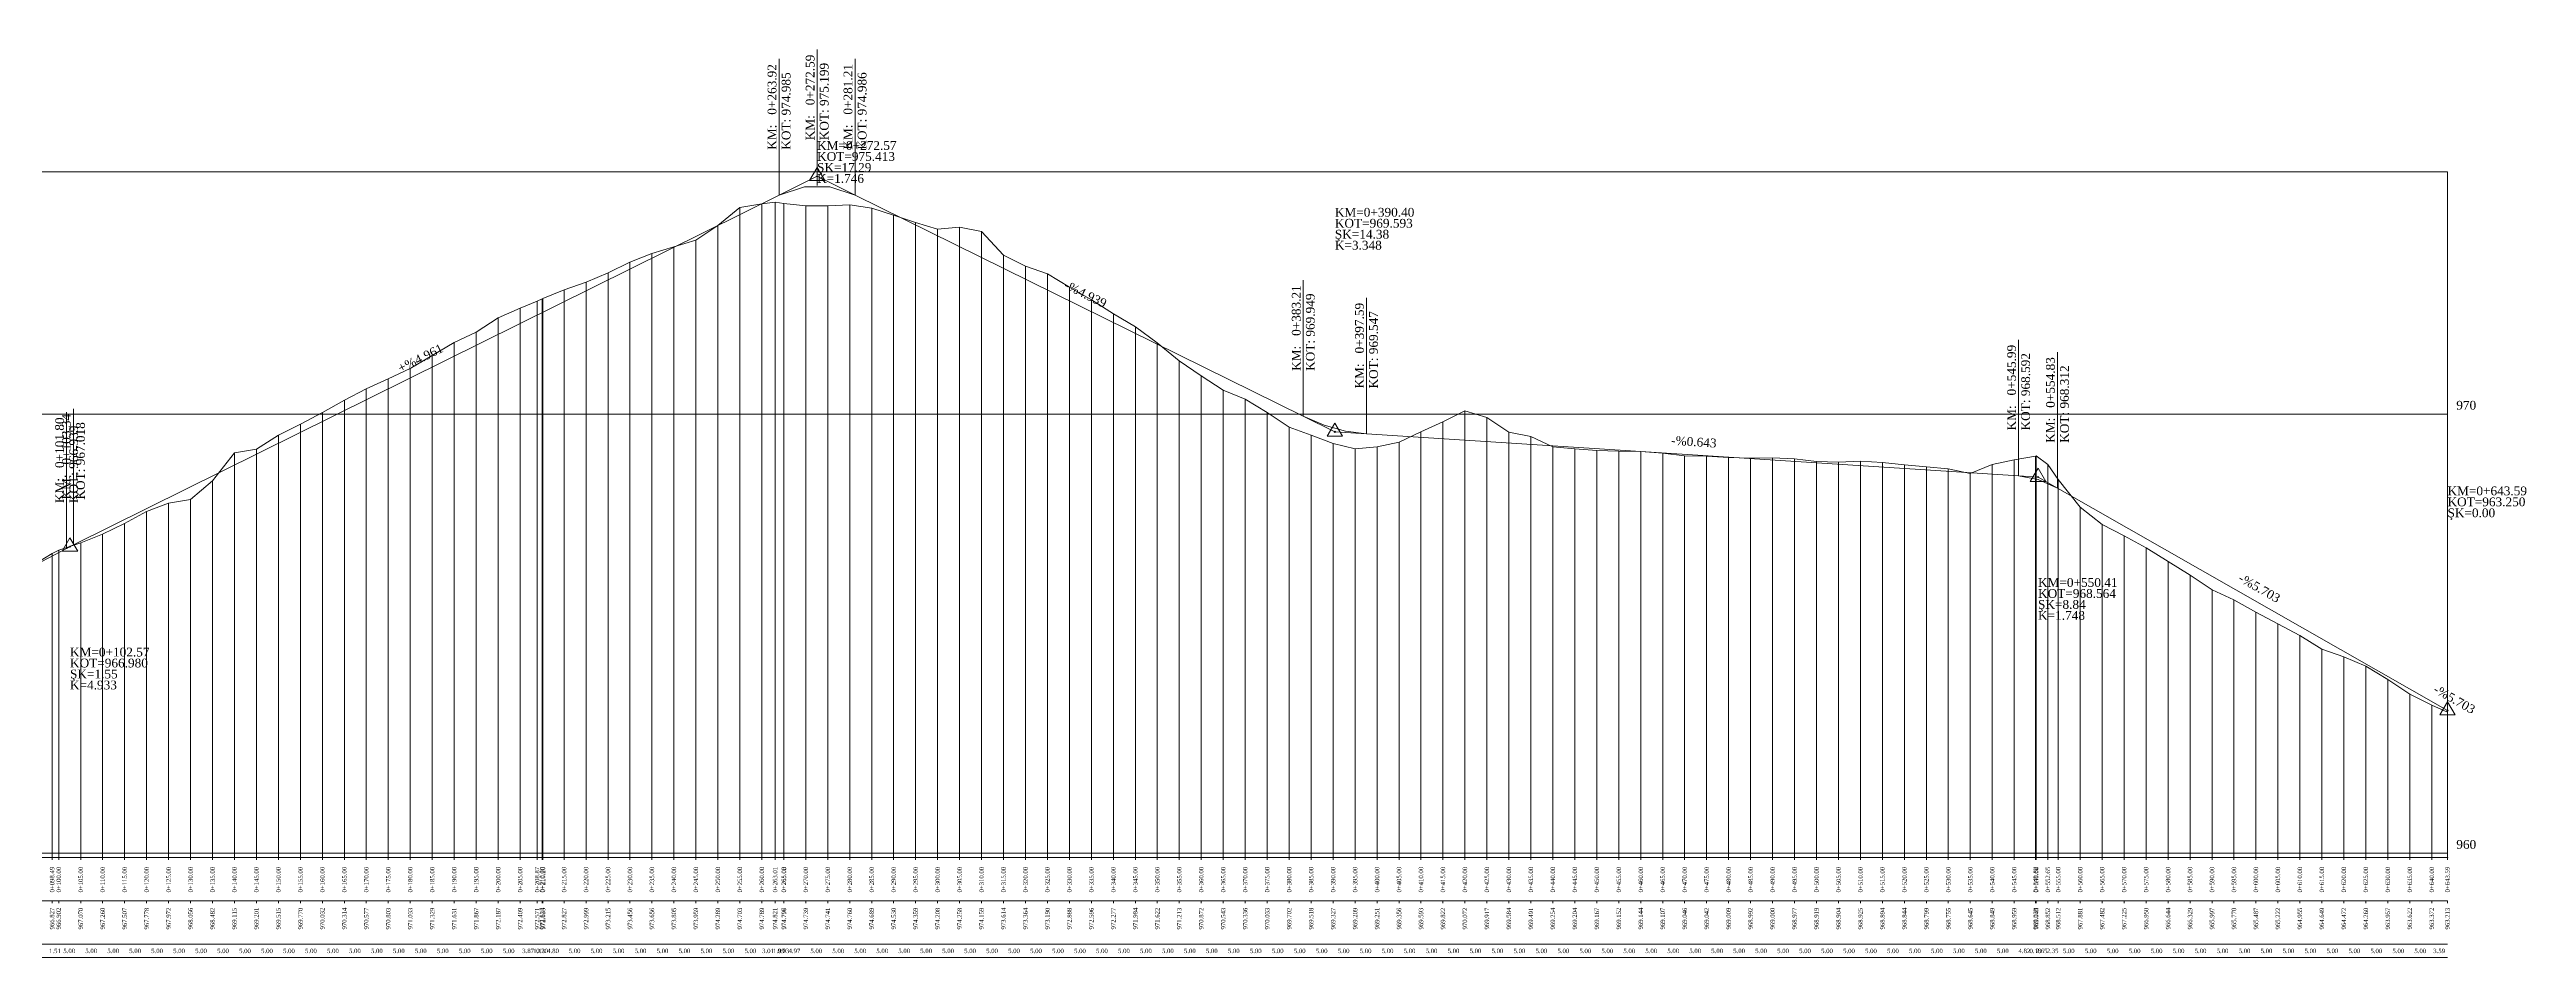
# Model space of a CAD drawing. Header units: metres. Extents: x 478603 to 489313, y 4282657 to 4289463.
# Drawn here: x 484117 to 484681, y 4283192 to 4283399 of the extents above; entities that cross this region are included whole.
import ezdxf

# ---------------------------------------------------------------- set-up
doc = ezdxf.new("R2010")
doc.units = ezdxf.units.M
for name, color, linetype, lineweight in [('PL_SEMBOL', 7, 'Continuous', 0), ('PR_ALINMAN', 1, 'Continuous', 0), ('PR_ENK_ARAMESAFE', 5, 'Continuous', 0), ('PR_ENK_EKSEN1', 5, 'Continuous', 0), ('PR_ENK_EKSEN1D', 1, 'Continuous', 0), ('PR_ENK_KM', 18, 'Continuous', 0), ('PR_ENK_Z', 96, 'Continuous', 0), ('PR_KIYAS', 153, 'Continuous', 0), ('PR_KURP', 2, 'Continuous', 0), ('PR_KURP_MIN', 30, 'Continuous', 0), ('PR_KURP_TF', 4, 'Continuous', 0), ('PR_KURP_TO', 96, 'Continuous', 0), ('PR_OLCEK', 1, 'Continuous', 0), ('PR_PROFIL', 153, 'Continuous', 0), ('PR_TANJANT', 30, 'Continuous', 0)]:
    doc.layers.add(name, color=color, linetype=linetype, lineweight=lineweight)
doc.styles.get("Standard").update_dxf_attribs({"font": 'times.ttf'})

# ---------------------------------------------------------------- blocks, each defined once
blk = doc.blocks.new('3')
at = {"layer": 'PL_SEMBOL'}
for p, q in [((0, 2), (-1.75, -1)), ((0.125, 0.125), (-0.125, -0.125)), ((-0.125, 0.125), (0.125, -0.125)), ((1.75, -1), (0, 2)), ((-1.75, -1), (1.75, -1))]:
    blk.add_line(p, q, dxfattribs=at)

msp = doc.modelspace()

# ---------------------------------------------------------------- linework, layer by layer
at = {"layer": 'PR_ALINMAN'}
for p, q in [((484122.47, 4283286.16), (484283.04, 4283365.82)), ((484300.33, 4283365.84), (484402.33, 4283315.46)), ((484416.71, 4283311.45), (484565.11, 4283301.9)), ((484573.95, 4283299.09), (484662.71, 4283248.47)), ((484019.12, 4283231.67), (484120.92, 4283285.37)), ((484662.71, 4283248.47), (484662.71, 4283248.47))]:
    msp.add_line(p, q, dxfattribs=at)
at = {"layer": 'PR_ENK_EKSEN1'}
for p, q in [((484269.12, 4283358.86), (484274.12, 4283363)), ((484274.12, 4283363), (484279.12, 4283363.86)), ((484279.12, 4283363.86), (484282.13, 4283364.18)), ((484282.13, 4283364.18), (484284.12, 4283363.94)), ((484284.12, 4283363.94), (484284.16, 4283363.94)), ((484284.16, 4283363.94), (484289.12, 4283363.36)), ((484289.12, 4283363.36), (484294.12, 4283363.39)), ((484294.12, 4283363.39), (484299.12, 4283363.57)), ((484299.12, 4283363.57), (484304.12, 4283362.86)), ((484304.12, 4283362.86), (484309.12, 4283361.27)), ((484264.12, 4283355.56), (484269.12, 4283358.86)), ((484309.12, 4283361.27), (484314.12, 4283359.56)), ((484314.12, 4283359.56), (484319.12, 4283358.05)), ((484319.12, 4283358.05), (484324.12, 4283358.55)), ((484324.12, 4283358.55), (484329.12, 4283357.56)), ((484329.12, 4283357.56), (484334.12, 4283352.12)), ((484249.12, 4283350.53), (484254.12, 4283352.53)), ((484254.12, 4283352.53), (484259.12, 4283354.02)), ((484259.12, 4283354.02), (484264.12, 4283355.56)), ((484334.12, 4283352.12), (484339.12, 4283349.61)), ((484234.12, 4283344.24), (484239.12, 4283345.96)), ((484239.12, 4283345.96), (484244.12, 4283348.12)), ((484244.12, 4283348.12), (484249.12, 4283350.53)), ((484339.12, 4283349.61), (484344.12, 4283347.87)), ((484344.12, 4283347.87), (484349.12, 4283344.86)), ((484224.12, 4283340.07), (484227.99, 4283341.68)), ((484227.99, 4283341.68), (484229.12, 4283342.22)), ((484229.12, 4283342.22), (484229.32, 4283342.3)), ((484229.32, 4283342.3), (484234.12, 4283344.24)), ((484349.12, 4283344.86), (484354.12, 4283341.94)), ((484354.12, 4283341.94), (484359.12, 4283338.75)), ((484209.12, 4283332.28), (484214.12, 4283334.64)), ((484214.12, 4283334.64), (484219.12, 4283337.84)), ((484219.12, 4283337.84), (484224.12, 4283340.07)), ((484359.12, 4283338.75), (484364.12, 4283335.81)), ((484364.12, 4283335.81), (484369.12, 4283332.19)), ((484199.12, 4283326.3), (484204.12, 4283329.26)), ((484204.12, 4283329.26), (484209.12, 4283332.28)), ((484369.12, 4283332.19), (484374.12, 4283328.11)), ((484189.12, 4283321.74), (484194.12, 4283324)), ((484194.12, 4283324), (484199.12, 4283326.3)), ((484374.12, 4283328.11), (484379.12, 4283324.69)), ((484379.12, 4283324.69), (484384.12, 4283321.41)), ((484179.12, 4283316.3), (484184.12, 4283319.11)), ((484184.12, 4283319.11), (484189.12, 4283321.74)), ((484384.12, 4283321.41), (484389.12, 4283319.33)), ((484389.12, 4283319.33), (484394.12, 4283316.3)), ((484169.12, 4283311.13), (484174.12, 4283313.67)), ((484174.12, 4283313.67), (484179.12, 4283316.3)), ((484394.12, 4283316.3), (484399.12, 4283313)), ((484399.12, 4283313), (484404.12, 4283311.16)), ((484429.12, 4283311.9), (484434.12, 4283314.2)), ((484434.12, 4283314.2), (484439.12, 4283316.69)), ((484439.12, 4283316.69), (484444.12, 4283315.15)), ((484444.12, 4283315.15), (484449.12, 4283311.81)), ((484154.12, 4283300.79), (484159.12, 4283307.13)), ((484159.12, 4283307.13), (484164.12, 4283307.99)), ((484164.12, 4283307.99), (484169.12, 4283311.13)), ((484404.12, 4283311.16), (484409.12, 4283309.24)), ((484409.12, 4283309.24), (484414.12, 4283308.06)), ((484414.12, 4283308.06), (484419.12, 4283308.48)), ((484419.12, 4283308.48), (484424.12, 4283309.53)), ((484424.12, 4283309.53), (484429.12, 4283311.9)), ((484449.12, 4283311.81), (484454.12, 4283310.88)), ((484454.12, 4283310.88), (484459.12, 4283308.51)), ((484459.12, 4283308.51), (484464.12, 4283308.01)), ((484464.12, 4283308.01), (484469.12, 4283307.64)), ((484469.12, 4283307.64), (484474.12, 4283307.49)), ((484474.12, 4283307.49), (484479.12, 4283307.42)), ((484479.12, 4283307.42), (484484.12, 4283307.04)), ((484484.12, 4283307.04), (484489.12, 4283306.44)), ((484489.12, 4283306.44), (484494.12, 4283306.4)), ((484494.12, 4283306.4), (484499.12, 4283306.07)), ((484499.12, 4283306.07), (484504.12, 4283305.89)), ((484504.12, 4283305.89), (484509.12, 4283305.98)), ((484509.12, 4283305.98), (484514.12, 4283305.75)), ((484514.12, 4283305.75), (484519.12, 4283305.17)), ((484519.12, 4283305.17), (484524.12, 4283305.02)), ((484524.12, 4283305.02), (484529.12, 4283305.23)), ((484529.12, 4283305.23), (484534.12, 4283304.91)), ((484534.12, 4283304.91), (484539.12, 4283304.42)), ((484539.12, 4283304.42), (484544.12, 4283303.96)), ((484544.12, 4283303.96), (484549.12, 4283303.52)), ((484549.12, 4283303.52), (484554.12, 4283302.42)), ((484554.12, 4283302.42), (484559.12, 4283304.46)), ((484559.12, 4283304.46), (484564.12, 4283305.56)), ((484564.12, 4283305.56), (484568.94, 4283306.37)), ((484568.94, 4283306.37), (484569.12, 4283306.42)), ((484569.12, 4283306.42), (484571.78, 4283304.49)), ((484571.78, 4283304.49), (484574.12, 4283301.09)), ((484574.12, 4283301.09), (484579.12, 4283294.79)), ((484139.12, 4283293.75), (484144.12, 4283295.69)), ((484144.12, 4283295.69), (484149.12, 4283296.53)), ((484149.12, 4283296.53), (484154.12, 4283300.79)), ((484129.12, 4283288.58), (484134.12, 4283291.05)), ((484134.12, 4283291.05), (484139.12, 4283293.75)), ((484579.12, 4283294.79), (484584.12, 4283290.79)), ((484584.12, 4283290.79), (484589.12, 4283288.22)), ((484114.12, 4283282.06), (484117.61, 4283284.24)), ((484117.61, 4283284.24), (484119.12, 4283285)), ((484119.12, 4283285), (484124.12, 4283286.67)), ((484124.12, 4283286.67), (484129.12, 4283288.58)), ((484589.12, 4283288.22), (484594.12, 4283285.48)), ((484594.12, 4283285.48), (484599.12, 4283282.41)), ((484599.12, 4283282.41), (484604.12, 4283279.26)), ((484604.12, 4283279.26), (484609.12, 4283275.94)), ((484609.12, 4283275.94), (484614.12, 4283273.68)), ((484614.12, 4283273.68), (484619.12, 4283270.84)), ((484619.12, 4283270.84), (484624.12, 4283268.19)), ((484624.12, 4283268.19), (484629.12, 4283265.52)), ((484629.12, 4283265.52), (484634.12, 4283262.46)), ((484634.12, 4283262.46), (484639.12, 4283260.7)), ((484639.12, 4283260.7), (484644.12, 4283258.57)), ((484644.12, 4283258.57), (484649.12, 4283255.54)), ((484649.12, 4283255.54), (484654.12, 4283252.19)), ((484654.12, 4283252.19), (484659.12, 4283249.69)), ((484659.12, 4283249.69), (484662.71, 4283248.11))]:
    msp.add_line(p, q, dxfattribs=at)
at = {"layer": 'PR_ENK_EKSEN1D'}
for p, q in [((484274.12, 4283214.97), (484274.12, 4283363)), ((484279.12, 4283214.97), (484279.12, 4283363.86)), ((484282.13, 4283214.97), (484282.13, 4283364.18)), ((484284.12, 4283214.97), (484284.12, 4283363.94)), ((484284.16, 4283214.97), (484284.16, 4283363.94)), ((484289.12, 4283214.97), (484289.12, 4283363.36)), ((484294.12, 4283214.97), (484294.12, 4283363.39)), ((484299.12, 4283214.97), (484299.12, 4283363.57)), ((484304.12, 4283214.97), (484304.12, 4283362.86)), ((484269.12, 4283214.97), (484269.12, 4283358.86)), ((484309.12, 4283214.97), (484309.12, 4283361.27)), ((484314.12, 4283214.97), (484314.12, 4283359.56)), ((484319.12, 4283214.97), (484319.12, 4283358.05)), ((484324.12, 4283214.97), (484324.12, 4283358.55)), ((484329.12, 4283214.97), (484329.12, 4283357.56)), ((484254.12, 4283214.97), (484254.12, 4283352.53)), ((484259.12, 4283214.97), (484259.12, 4283354.02)), ((484264.12, 4283214.97), (484264.12, 4283355.56)), ((484334.12, 4283214.97), (484334.12, 4283352.12)), ((484239.12, 4283214.97), (484239.12, 4283345.96)), ((484244.12, 4283214.97), (484244.12, 4283348.12)), ((484249.12, 4283214.97), (484249.12, 4283350.53)), ((484339.12, 4283214.97), (484339.12, 4283349.61)), ((484344.12, 4283214.97), (484344.12, 4283347.87)), ((484227.99, 4283214.97), (484227.99, 4283341.68)), ((484229.12, 4283214.97), (484229.12, 4283342.22)), ((484229.32, 4283214.97), (484229.32, 4283342.3)), ((484234.12, 4283214.97), (484234.12, 4283344.24)), ((484349.12, 4283214.97), (484349.12, 4283344.86)), ((484354.12, 4283214.97), (484354.12, 4283341.94)), ((484214.12, 4283214.97), (484214.12, 4283334.64)), ((484219.12, 4283214.97), (484219.12, 4283337.84)), ((484224.12, 4283214.97), (484224.12, 4283340.07)), ((484359.12, 4283214.97), (484359.12, 4283338.75)), ((484364.12, 4283214.97), (484364.12, 4283335.81)), ((484204.12, 4283214.97), (484204.12, 4283329.26)), ((484209.12, 4283214.97), (484209.12, 4283332.28)), ((484369.12, 4283214.97), (484369.12, 4283332.19)), ((484194.12, 4283214.97), (484194.12, 4283324)), ((484199.12, 4283214.97), (484199.12, 4283326.3)), ((484374.12, 4283214.97), (484374.12, 4283328.11)), ((484379.12, 4283214.97), (484379.12, 4283324.69)), ((484184.12, 4283214.97), (484184.12, 4283319.11)), ((484189.12, 4283214.97), (484189.12, 4283321.74)), ((484384.12, 4283214.97), (484384.12, 4283321.41)), ((484389.12, 4283214.97), (484389.12, 4283319.33)), ((484174.12, 4283214.97), (484174.12, 4283313.67)), ((484179.12, 4283214.97), (484179.12, 4283316.3)), ((484394.12, 4283214.97), (484394.12, 4283316.3)), ((484399.12, 4283214.97), (484399.12, 4283313)), ((484434.12, 4283214.97), (484434.12, 4283314.2)), ((484439.12, 4283214.97), (484439.12, 4283316.69)), ((484444.12, 4283214.97), (484444.12, 4283315.15)), ((484159.12, 4283214.97), (484159.12, 4283307.13)), ((484164.12, 4283214.97), (484164.12, 4283307.99)), ((484169.12, 4283214.97), (484169.12, 4283311.13)), ((484404.12, 4283214.97), (484404.12, 4283311.16)), ((484409.12, 4283214.97), (484409.12, 4283309.24)), ((484414.12, 4283214.97), (484414.12, 4283308.06)), ((484419.12, 4283214.97), (484419.12, 4283308.48)), ((484424.12, 4283214.97), (484424.12, 4283309.53)), ((484429.12, 4283214.97), (484429.12, 4283311.9)), ((484449.12, 4283214.97), (484449.12, 4283311.81)), ((484454.12, 4283214.97), (484454.12, 4283310.88)), ((484459.12, 4283214.97), (484459.12, 4283308.51)), ((484464.12, 4283214.97), (484464.12, 4283308.01)), ((484469.12, 4283214.97), (484469.12, 4283307.64)), ((484474.12, 4283214.97), (484474.12, 4283307.49)), ((484479.12, 4283214.97), (484479.12, 4283307.42)), ((484484.12, 4283214.97), (484484.12, 4283307.04)), ((484489.12, 4283214.97), (484489.12, 4283306.44)), ((484494.12, 4283214.97), (484494.12, 4283306.4)), ((484499.12, 4283214.97), (484499.12, 4283306.07)), ((484504.12, 4283214.97), (484504.12, 4283305.89)), ((484509.12, 4283214.97), (484509.12, 4283305.98)), ((484514.12, 4283214.97), (484514.12, 4283305.75)), ((484519.12, 4283214.97), (484519.12, 4283305.17)), ((484524.12, 4283214.97), (484524.12, 4283305.02)), ((484529.12, 4283214.97), (484529.12, 4283305.23)), ((484534.12, 4283214.97), (484534.12, 4283304.91)), ((484539.12, 4283214.97), (484539.12, 4283304.42)), ((484544.12, 4283214.97), (484544.12, 4283303.96)), ((484549.12, 4283214.97), (484549.12, 4283303.52)), ((484554.12, 4283214.97), (484554.12, 4283302.42)), ((484559.12, 4283214.97), (484559.12, 4283304.46)), ((484564.12, 4283214.97), (484564.12, 4283305.56)), ((484568.94, 4283214.97), (484568.94, 4283306.37)), ((484569.12, 4283214.97), (484569.12, 4283306.42)), ((484571.78, 4283214.97), (484571.78, 4283304.49)), ((484574.12, 4283214.97), (484574.12, 4283301.09)), ((484144.12, 4283214.97), (484144.12, 4283295.69)), ((484149.12, 4283214.97), (484149.12, 4283296.53)), ((484154.12, 4283214.97), (484154.12, 4283300.79)), ((484134.12, 4283214.97), (484134.12, 4283291.05)), ((484139.12, 4283214.97), (484139.12, 4283293.75)), ((484579.12, 4283214.97), (484579.12, 4283294.79)), ((484584.12, 4283214.97), (484584.12, 4283290.79)), ((484117.61, 4283214.97), (484117.61, 4283284.24)), ((484119.12, 4283214.97), (484119.12, 4283285)), ((484124.12, 4283214.97), (484124.12, 4283286.67)), ((484129.12, 4283214.97), (484129.12, 4283288.58)), ((484589.12, 4283214.97), (484589.12, 4283288.22)), ((484594.12, 4283214.97), (484594.12, 4283285.48)), ((484599.12, 4283214.97), (484599.12, 4283282.41)), ((484604.12, 4283214.97), (484604.12, 4283279.26)), ((484609.12, 4283214.97), (484609.12, 4283275.94)), ((484614.12, 4283214.97), (484614.12, 4283273.68)), ((484619.12, 4283214.97), (484619.12, 4283270.84)), ((484624.12, 4283214.97), (484624.12, 4283268.19)), ((484629.12, 4283214.97), (484629.12, 4283265.52)), ((484634.12, 4283214.97), (484634.12, 4283262.46)), ((484639.12, 4283214.97), (484639.12, 4283260.7)), ((484644.12, 4283214.97), (484644.12, 4283258.57)), ((484649.12, 4283214.97), (484649.12, 4283255.54)), ((484654.12, 4283214.97), (484654.12, 4283252.19)), ((484659.12, 4283214.97), (484659.12, 4283249.69)), ((484662.71, 4283214.97), (484662.71, 4283248.11))]:
    msp.add_line(p, q, dxfattribs=at)
at = {"layer": 'PR_KIYAS'}
for p, q in [((484019.12, 4283315.97), (484662.71, 4283315.97)), ((484019.12, 4283215.97), (484662.71, 4283215.97))]:
    msp.add_line(p, q, dxfattribs=at)
at = {"layer": 'PR_KURP'}
for p, q in [((484283.04, 4283365.82), (484288.81, 4283367.73)), ((484288.81, 4283367.73), (484294.57, 4283367.73)), ((484294.57, 4283367.73), (484300.33, 4283365.84)), ((484402.33, 4283315.46), (484407.12, 4283313.44)), ((484407.12, 4283313.44), (484411.92, 4283312.1)), ((484411.92, 4283312.1), (484416.71, 4283311.45)), ((484565.11, 4283301.9), (484569.53, 4283301.05)), ((484569.53, 4283301.05), (484573.95, 4283299.09))]:
    msp.add_line(p, q, dxfattribs=at)
at = {"layer": 'PR_KURP_MIN'}
msp.add_line((484291.71, 4283367.97), (484291.71, 4283398.97), dxfattribs=at)
at = {"layer": 'PR_KURP_TF'}
for p, q in [((484300.33, 4283365.84), (484300.33, 4283396.84)), ((484416.71, 4283311.45), (484416.71, 4283342.45)), ((484573.95, 4283299.09), (484573.95, 4283330.09)), ((484122.47, 4283286.16), (484122.47, 4283317.16))]:
    msp.add_line(p, q, dxfattribs=at)
at = {"layer": 'PR_KURP_TO'}
for p, q in [((484283.04, 4283365.82), (484283.04, 4283396.82)), ((484402.33, 4283315.46), (484402.33, 4283346.46)), ((484565.11, 4283301.9), (484565.11, 4283332.9)), ((484120.92, 4283285.37), (484120.92, 4283316.37))]:
    msp.add_line(p, q, dxfattribs=at)
at = {"layer": 'PR_OLCEK'}
msp.add_point((484662.71, 4283214.97, 959.9), dxfattribs=at)
at = {"layer": 'PR_PROFIL'}
for p, q in [((484019.12, 4283371.11), (484662.71, 4283371.11)), ((484662.71, 4283214.97), (484662.71, 4283371.11)), ((483999.12, 4283214.97), (484662.71, 4283214.97)), ((484117.61, 4283214.47), (484117.61, 4283214.97)), ((484119.12, 4283214.47), (484119.12, 4283214.97)), ((484124.12, 4283214.47), (484124.12, 4283214.97)), ((484129.12, 4283214.47), (484129.12, 4283214.97)), ((484134.12, 4283214.47), (484134.12, 4283214.97)), ((484139.12, 4283214.47), (484139.12, 4283214.97)), ((484144.12, 4283214.47), (484144.12, 4283214.97)), ((484149.12, 4283214.47), (484149.12, 4283214.97)), ((484154.12, 4283214.47), (484154.12, 4283214.97)), ((484159.12, 4283214.47), (484159.12, 4283214.97)), ((484164.12, 4283214.47), (484164.12, 4283214.97)), ((484169.12, 4283214.47), (484169.12, 4283214.97)), ((484174.12, 4283214.47), (484174.12, 4283214.97)), ((484179.12, 4283214.47), (484179.12, 4283214.97)), ((484184.12, 4283214.47), (484184.12, 4283214.97)), ((484189.12, 4283214.47), (484189.12, 4283214.97)), ((484194.12, 4283214.47), (484194.12, 4283214.97)), ((484199.12, 4283214.47), (484199.12, 4283214.97)), ((484204.12, 4283214.47), (484204.12, 4283214.97)), ((484209.12, 4283214.47), (484209.12, 4283214.97)), ((484214.12, 4283214.47), (484214.12, 4283214.97)), ((484219.12, 4283214.47), (484219.12, 4283214.97)), ((484224.12, 4283214.47), (484224.12, 4283214.97)), ((484227.99, 4283214.47), (484227.99, 4283214.97)), ((484229.12, 4283214.47), (484229.12, 4283214.97)), ((484229.32, 4283214.47), (484229.32, 4283214.97)), ((484234.12, 4283214.47), (484234.12, 4283214.97)), ((484239.12, 4283214.47), (484239.12, 4283214.97)), ((484244.12, 4283214.47), (484244.12, 4283214.97)), ((484249.12, 4283214.47), (484249.12, 4283214.97)), ((484254.12, 4283214.47), (484254.12, 4283214.97)), ((484259.12, 4283214.47), (484259.12, 4283214.97)), ((484264.12, 4283214.47), (484264.12, 4283214.97)), ((484269.12, 4283214.47), (484269.12, 4283214.97)), ((484274.12, 4283214.47), (484274.12, 4283214.97)), ((484279.12, 4283214.47), (484279.12, 4283214.97)), ((484282.13, 4283214.47), (484282.13, 4283214.97)), ((484284.12, 4283214.47), (484284.12, 4283214.97)), ((484284.16, 4283214.47), (484284.16, 4283214.97)), ((484289.12, 4283214.47), (484289.12, 4283214.97)), ((484294.12, 4283214.47), (484294.12, 4283214.97)), ((484299.12, 4283214.47), (484299.12, 4283214.97)), ((484304.12, 4283214.47), (484304.12, 4283214.97)), ((484309.12, 4283214.47), (484309.12, 4283214.97)), ((484314.12, 4283214.47), (484314.12, 4283214.97)), ((484319.12, 4283214.47), (484319.12, 4283214.97)), ((484324.12, 4283214.47), (484324.12, 4283214.97)), ((484329.12, 4283214.47), (484329.12, 4283214.97)), ((484334.12, 4283214.47), (484334.12, 4283214.97)), ((484339.12, 4283214.47), (484339.12, 4283214.97)), ((484344.12, 4283214.47), (484344.12, 4283214.97)), ((484349.12, 4283214.47), (484349.12, 4283214.97)), ((484354.12, 4283214.47), (484354.12, 4283214.97)), ((484359.12, 4283214.47), (484359.12, 4283214.97)), ((484364.12, 4283214.47), (484364.12, 4283214.97)), ((484369.12, 4283214.47), (484369.12, 4283214.97)), ((484374.12, 4283214.47), (484374.12, 4283214.97)), ((484379.12, 4283214.47), (484379.12, 4283214.97)), ((484384.12, 4283214.47), (484384.12, 4283214.97)), ((484389.12, 4283214.47), (484389.12, 4283214.97)), ((484394.12, 4283214.47), (484394.12, 4283214.97)), ((484399.12, 4283214.47), (484399.12, 4283214.97)), ((484404.12, 4283214.47), (484404.12, 4283214.97)), ((484409.12, 4283214.47), (484409.12, 4283214.97)), ((484414.12, 4283214.47), (484414.12, 4283214.97)), ((484419.12, 4283214.47), (484419.12, 4283214.97)), ((484424.12, 4283214.47), (484424.12, 4283214.97)), ((484429.12, 4283214.47), (484429.12, 4283214.97)), ((484434.12, 4283214.47), (484434.12, 4283214.97)), ((484439.12, 4283214.47), (484439.12, 4283214.97)), ((484444.12, 4283214.47), (484444.12, 4283214.97)), ((484449.12, 4283214.47), (484449.12, 4283214.97)), ((484454.12, 4283214.47), (484454.12, 4283214.97)), ((484459.12, 4283214.47), (484459.12, 4283214.97)), ((484464.12, 4283214.47), (484464.12, 4283214.97)), ((484469.12, 4283214.47), (484469.12, 4283214.97)), ((484474.12, 4283214.47), (484474.12, 4283214.97)), ((484479.12, 4283214.47), (484479.12, 4283214.97)), ((484484.12, 4283214.47), (484484.12, 4283214.97)), ((484489.12, 4283214.47), (484489.12, 4283214.97)), ((484494.12, 4283214.47), (484494.12, 4283214.97)), ((484499.12, 4283214.47), (484499.12, 4283214.97)), ((484504.12, 4283214.47), (484504.12, 4283214.97)), ((484509.12, 4283214.47), (484509.12, 4283214.97)), ((484514.12, 4283214.47), (484514.12, 4283214.97)), ((484519.12, 4283214.47), (484519.12, 4283214.97)), ((484524.12, 4283214.47), (484524.12, 4283214.97)), ((484529.12, 4283214.47), (484529.12, 4283214.97)), ((484534.12, 4283214.47), (484534.12, 4283214.97)), ((484539.12, 4283214.47), (484539.12, 4283214.97)), ((484544.12, 4283214.47), (484544.12, 4283214.97)), ((484549.12, 4283214.47), (484549.12, 4283214.97)), ((484554.12, 4283214.47), (484554.12, 4283214.97)), ((484559.12, 4283214.47), (484559.12, 4283214.97)), ((484564.12, 4283214.47), (484564.12, 4283214.97)), ((484568.94, 4283214.47), (484568.94, 4283214.97)), ((484569.12, 4283214.47), (484569.12, 4283214.97)), ((484571.78, 4283214.47), (484571.78, 4283214.97)), ((484574.12, 4283214.47), (484574.12, 4283214.97)), ((484579.12, 4283214.47), (484579.12, 4283214.97)), ((484584.12, 4283214.47), (484584.12, 4283214.97)), ((484589.12, 4283214.47), (484589.12, 4283214.97)), ((484594.12, 4283214.47), (484594.12, 4283214.97)), ((484599.12, 4283214.47), (484599.12, 4283214.97)), ((484604.12, 4283214.47), (484604.12, 4283214.97)), ((484609.12, 4283214.47), (484609.12, 4283214.97)), ((484614.12, 4283214.47), (484614.12, 4283214.97)), ((484619.12, 4283214.47), (484619.12, 4283214.97)), ((484624.12, 4283214.47), (484624.12, 4283214.97)), ((484629.12, 4283214.47), (484629.12, 4283214.97)), ((484634.12, 4283214.47), (484634.12, 4283214.97)), ((484639.12, 4283214.47), (484639.12, 4283214.97)), ((484644.12, 4283214.47), (484644.12, 4283214.97)), ((484649.12, 4283214.47), (484649.12, 4283214.97)), ((484654.12, 4283214.47), (484654.12, 4283214.97)), ((484659.12, 4283214.47), (484659.12, 4283214.97)), ((484662.71, 4283214.47), (484662.71, 4283214.97)), ((483999.12, 4283205.1), (484662.71, 4283205.1)), ((484117.61, 4283204.6), (484117.61, 4283205.1)), ((484119.12, 4283204.6), (484119.12, 4283205.1)), ((484124.12, 4283204.6), (484124.12, 4283205.1)), ((484129.12, 4283204.6), (484129.12, 4283205.1)), ((484134.12, 4283204.6), (484134.12, 4283205.1)), ((484139.12, 4283204.6), (484139.12, 4283205.1)), ((484144.12, 4283204.6), (484144.12, 4283205.1)), ((484149.12, 4283204.6), (484149.12, 4283205.1)), ((484154.12, 4283204.6), (484154.12, 4283205.1)), ((484159.12, 4283204.6), (484159.12, 4283205.1)), ((484164.12, 4283204.6), (484164.12, 4283205.1)), ((484169.12, 4283204.6), (484169.12, 4283205.1)), ((484174.12, 4283204.6), (484174.12, 4283205.1)), ((484179.12, 4283204.6), (484179.12, 4283205.1)), ((484184.12, 4283204.6), (484184.12, 4283205.1)), ((484189.12, 4283204.6), (484189.12, 4283205.1)), ((484194.12, 4283204.6), (484194.12, 4283205.1)), ((484199.12, 4283204.6), (484199.12, 4283205.1)), ((484204.12, 4283204.6), (484204.12, 4283205.1)), ((484209.12, 4283204.6), (484209.12, 4283205.1)), ((484214.12, 4283204.6), (484214.12, 4283205.1)), ((484219.12, 4283204.6), (484219.12, 4283205.1)), ((484224.12, 4283204.6), (484224.12, 4283205.1)), ((484227.99, 4283204.6), (484227.99, 4283205.1)), ((484229.12, 4283204.6), (484229.12, 4283205.1)), ((484229.32, 4283204.6), (484229.32, 4283205.1)), ((484234.12, 4283204.6), (484234.12, 4283205.1)), ((484239.12, 4283204.6), (484239.12, 4283205.1)), ((484244.12, 4283204.6), (484244.12, 4283205.1)), ((484249.12, 4283204.6), (484249.12, 4283205.1)), ((484254.12, 4283204.6), (484254.12, 4283205.1)), ((484259.12, 4283204.6), (484259.12, 4283205.1)), ((484264.12, 4283204.6), (484264.12, 4283205.1)), ((484269.12, 4283204.6), (484269.12, 4283205.1)), ((484274.12, 4283204.6), (484274.12, 4283205.1)), ((484279.12, 4283204.6), (484279.12, 4283205.1)), ((484282.13, 4283204.6), (484282.13, 4283205.1)), ((484284.12, 4283204.6), (484284.12, 4283205.1)), ((484284.16, 4283204.6), (484284.16, 4283205.1)), ((484289.12, 4283204.6), (484289.12, 4283205.1)), ((484294.12, 4283204.6), (484294.12, 4283205.1)), ((484299.12, 4283204.6), (484299.12, 4283205.1)), ((484304.12, 4283204.6), (484304.12, 4283205.1)), ((484309.12, 4283204.6), (484309.12, 4283205.1)), ((484314.12, 4283204.6), (484314.12, 4283205.1)), ((484319.12, 4283204.6), (484319.12, 4283205.1)), ((484324.12, 4283204.6), (484324.12, 4283205.1)), ((484329.12, 4283204.6), (484329.12, 4283205.1)), ((484334.12, 4283204.6), (484334.12, 4283205.1)), ((484339.12, 4283204.6), (484339.12, 4283205.1)), ((484344.12, 4283204.6), (484344.12, 4283205.1)), ((484349.12, 4283204.6), (484349.12, 4283205.1)), ((484354.12, 4283204.6), (484354.12, 4283205.1)), ((484359.12, 4283204.6), (484359.12, 4283205.1)), ((484364.12, 4283204.6), (484364.12, 4283205.1)), ((484369.12, 4283204.6), (484369.12, 4283205.1)), ((484374.12, 4283204.6), (484374.12, 4283205.1)), ((484379.12, 4283204.6), (484379.12, 4283205.1)), ((484384.12, 4283204.6), (484384.12, 4283205.1)), ((484389.12, 4283204.6), (484389.12, 4283205.1)), ((484394.12, 4283204.6), (484394.12, 4283205.1)), ((484399.12, 4283204.6), (484399.12, 4283205.1)), ((484404.12, 4283204.6), (484404.12, 4283205.1)), ((484409.12, 4283204.6), (484409.12, 4283205.1)), ((484414.12, 4283204.6), (484414.12, 4283205.1)), ((484419.12, 4283204.6), (484419.12, 4283205.1)), ((484424.12, 4283204.6), (484424.12, 4283205.1)), ((484429.12, 4283204.6), (484429.12, 4283205.1)), ((484434.12, 4283204.6), (484434.12, 4283205.1)), ((484439.12, 4283204.6), (484439.12, 4283205.1)), ((484444.12, 4283204.6), (484444.12, 4283205.1)), ((484449.12, 4283204.6), (484449.12, 4283205.1)), ((484454.12, 4283204.6), (484454.12, 4283205.1)), ((484459.12, 4283204.6), (484459.12, 4283205.1)), ((484464.12, 4283204.6), (484464.12, 4283205.1)), ((484469.12, 4283204.6), (484469.12, 4283205.1)), ((484474.12, 4283204.6), (484474.12, 4283205.1)), ((484479.12, 4283204.6), (484479.12, 4283205.1)), ((484484.12, 4283204.6), (484484.12, 4283205.1)), ((484489.12, 4283204.6), (484489.12, 4283205.1)), ((484494.12, 4283204.6), (484494.12, 4283205.1)), ((484499.12, 4283204.6), (484499.12, 4283205.1)), ((484504.12, 4283204.6), (484504.12, 4283205.1)), ((484509.12, 4283204.6), (484509.12, 4283205.1)), ((484514.12, 4283204.6), (484514.12, 4283205.1)), ((484519.12, 4283204.6), (484519.12, 4283205.1)), ((484524.12, 4283204.6), (484524.12, 4283205.1)), ((484529.12, 4283204.6), (484529.12, 4283205.1)), ((484534.12, 4283204.6), (484534.12, 4283205.1)), ((484539.12, 4283204.6), (484539.12, 4283205.1)), ((484544.12, 4283204.6), (484544.12, 4283205.1)), ((484549.12, 4283204.6), (484549.12, 4283205.1)), ((484554.12, 4283204.6), (484554.12, 4283205.1)), ((484559.12, 4283204.6), (484559.12, 4283205.1)), ((484564.12, 4283204.6), (484564.12, 4283205.1)), ((484568.94, 4283204.6), (484568.94, 4283205.1)), ((484569.12, 4283204.6), (484569.12, 4283205.1)), ((484571.78, 4283204.6), (484571.78, 4283205.1)), ((484574.12, 4283204.6), (484574.12, 4283205.1)), ((484579.12, 4283204.6), (484579.12, 4283205.1)), ((484584.12, 4283204.6), (484584.12, 4283205.1)), ((484589.12, 4283204.6), (484589.12, 4283205.1)), ((484594.12, 4283204.6), (484594.12, 4283205.1)), ((484599.12, 4283204.6), (484599.12, 4283205.1)), ((484604.12, 4283204.6), (484604.12, 4283205.1)), ((484609.12, 4283204.6), (484609.12, 4283205.1)), ((484614.12, 4283204.6), (484614.12, 4283205.1)), ((484619.12, 4283204.6), (484619.12, 4283205.1)), ((484624.12, 4283204.6), (484624.12, 4283205.1)), ((484629.12, 4283204.6), (484629.12, 4283205.1)), ((484634.12, 4283204.6), (484634.12, 4283205.1)), ((484639.12, 4283204.6), (484639.12, 4283205.1)), ((484644.12, 4283204.6), (484644.12, 4283205.1)), ((484649.12, 4283204.6), (484649.12, 4283205.1)), ((484654.12, 4283204.6), (484654.12, 4283205.1)), ((484659.12, 4283204.6), (484659.12, 4283205.1)), ((484662.71, 4283204.6), (484662.71, 4283205.1)), ((483999.12, 4283195.22), (484662.71, 4283195.22)), ((483999.12, 4283192.22), (484662.71, 4283192.22))]:
    msp.add_line(p, q, dxfattribs=at)
at = {"layer": 'PR_TANJANT'}
for p, q in [((484283.04, 4283365.82), (484291.69, 4283370.11)), ((484291.69, 4283370.11), (484300.33, 4283365.84)), ((484402.33, 4283315.46), (484409.52, 4283311.91)), ((484409.52, 4283311.91), (484416.71, 4283311.45)), ((484565.11, 4283301.9), (484569.53, 4283301.61)), ((484569.53, 4283301.61), (484573.95, 4283299.09)), ((484120.92, 4283285.37), (484121.69, 4283285.77)), ((484121.69, 4283285.77), (484122.47, 4283286.16))]:
    msp.add_line(p, q, dxfattribs=at)

# ---------------------------------------------------------------- block references
at = {"layer": 'PR_ALINMAN'}
for p in [(484291.69, 4283370.11), (484409.52, 4283311.91), (484569.53, 4283301.61), (484121.69, 4283285.77), (484662.71, 4283248.47)]:
    msp.add_blockref('3', p, dxfattribs=at)

# ---------------------------------------------------------------- texts
for s, p in [('KM=0+272.57', (484291.69, 4283376.11)), ('KOT=975.413', (484291.69, 4283373.61)), ('K=1.746', (484291.69, 4283368.61)), ('ŞK=17.29', (484291.69, 4283371.11)), ('KM=0+390.40', (484409.52, 4283360.91)), ('KOT=969.593', (484409.52, 4283358.41)), ('ŞK=14.38', (484409.52, 4283355.91)), ('K=3.348', (484409.52, 4283353.41)), ('KM=0+643.59', (484662.71, 4283297.47)), ('KOT=963.250', (484662.71, 4283294.97)), ('ŞK=0.00', (484662.71, 4283292.47)), ('KM=0+550.41', (484569.53, 4283276.61)), ('KOT=968.564', (484569.53, 4283274.11)), ('ŞK=8.84', (484569.53, 4283271.61)), ('K=1.748', (484569.53, 4283269.11)), ('KM=0+102.57', (484121.69, 4283260.77)), ('KOT=966.980', (484121.69, 4283258.27)), ('ŞK=1.55', (484121.69, 4283255.77)), ('K=4.933', (484121.69, 4283253.27))]:
    msp.add_text(s, height=2, dxfattribs=at).set_placement(p)
for s, rotation, p in [('-%4.939', 333.7144, (484347.7, 4283344.67)), ('+%4.961', 26.3856, (484196.94, 4283325.34)), ('-%0.643', 356.3184, (484486.01, 4283308.99)), ('-%5.703', 330.3039, (484614.94, 4283278.02)), ('-%5.703', 330.3039, (484659.32, 4283252.71))]:
    msp.add_text(s, height=2, rotation=rotation, dxfattribs=at).set_placement(p)
at = {"layer": 'PR_ENK_ARAMESAFE'}
for s, p in [('1.51', (484116.93, 4283193.22)), ('5.00', (484120.18, 4283193.22)), ('5.00', (484125.18, 4283193.22)), ('5.00', (484130.18, 4283193.22)), ('5.00', (484135.18, 4283193.22)), ('5.00', (484140.18, 4283193.22)), ('5.00', (484145.18, 4283193.22)), ('5.00', (484150.18, 4283193.22)), ('5.00', (484155.18, 4283193.22)), ('5.00', (484160.18, 4283193.22)), ('5.00', (484165.18, 4283193.22)), ('5.00', (484170.18, 4283193.22)), ('5.00', (484175.18, 4283193.22)), ('5.00', (484180.18, 4283193.22)), ('5.00', (484185.18, 4283193.22)), ('5.00', (484190.18, 4283193.22)), ('5.00', (484195.18, 4283193.22)), ('5.00', (484200.18, 4283193.22)), ('5.00', (484205.18, 4283193.22)), ('5.00', (484210.18, 4283193.22)), ('5.00', (484215.18, 4283193.22)), ('5.00', (484220.18, 4283193.22)), ('3.87', (484224.62, 4283193.22)), ('1.13', (484227.12, 4283193.22)), ('0.20', (484227.78, 4283193.22)), ('4.80', (484230.28, 4283193.22)), ('5.00', (484235.18, 4283193.22)), ('5.00', (484240.18, 4283193.22)), ('5.00', (484245.18, 4283193.22)), ('5.00', (484250.18, 4283193.22)), ('5.00', (484255.18, 4283193.22)), ('5.00', (484260.18, 4283193.22)), ('5.00', (484265.18, 4283193.22)), ('5.00', (484270.18, 4283193.22)), ('5.00', (484275.18, 4283193.22)), ('3.01', (484279.19, 4283193.22)), ('1.99', (484281.69, 4283193.22)), ('0.03', (484282.7, 4283193.22)), ('4.97', (484285.2, 4283193.22)), ('5.00', (484290.18, 4283193.22)), ('5.00', (484295.18, 4283193.22)), ('5.00', (484300.18, 4283193.22)), ('5.00', (484305.18, 4283193.22)), ('5.00', (484310.18, 4283193.22)), ('5.00', (484315.18, 4283193.22)), ('5.00', (484320.18, 4283193.22)), ('5.00', (484325.18, 4283193.22)), ('5.00', (484330.18, 4283193.22)), ('5.00', (484335.18, 4283193.22)), ('5.00', (484340.18, 4283193.22)), ('5.00', (484345.18, 4283193.22)), ('5.00', (484350.18, 4283193.22)), ('5.00', (484355.18, 4283193.22)), ('5.00', (484360.18, 4283193.22)), ('5.00', (484365.18, 4283193.22)), ('5.00', (484370.18, 4283193.22)), ('5.00', (484375.18, 4283193.22)), ('5.00', (484380.18, 4283193.22)), ('5.00', (484385.18, 4283193.22)), ('5.00', (484390.18, 4283193.22)), ('5.00', (484395.18, 4283193.22)), ('5.00', (484400.18, 4283193.22)), ('5.00', (484405.18, 4283193.22)), ('5.00', (484410.18, 4283193.22)), ('5.00', (484415.18, 4283193.22)), ('5.00', (484420.18, 4283193.22)), ('5.00', (484425.18, 4283193.22)), ('5.00', (484430.18, 4283193.22)), ('5.00', (484435.18, 4283193.22)), ('5.00', (484440.18, 4283193.22)), ('5.00', (484445.18, 4283193.22)), ('5.00', (484450.18, 4283193.22)), ('5.00', (484455.18, 4283193.22)), ('5.00', (484460.18, 4283193.22)), ('5.00', (484465.18, 4283193.22)), ('5.00', (484470.18, 4283193.22)), ('5.00', (484475.18, 4283193.22)), ('5.00', (484480.18, 4283193.22)), ('5.00', (484485.18, 4283193.22)), ('5.00', (484490.18, 4283193.22)), ('5.00', (484495.18, 4283193.22)), ('5.00', (484500.18, 4283193.22)), ('5.00', (484505.18, 4283193.22)), ('5.00', (484510.18, 4283193.22)), ('5.00', (484515.18, 4283193.22)), ('5.00', (484520.18, 4283193.22)), ('5.00', (484525.18, 4283193.22)), ('5.00', (484530.18, 4283193.22)), ('5.00', (484535.18, 4283193.22)), ('5.00', (484540.18, 4283193.22)), ('5.00', (484545.18, 4283193.22)), ('5.00', (484550.18, 4283193.22)), ('5.00', (484555.18, 4283193.22)), ('5.00', (484560.18, 4283193.22)), ('4.82', (484565.09, 4283193.22)), ('0.18', (484567.59, 4283193.22)), ('2.65', (484569.01, 4283193.22)), ('2.35', (484571.51, 4283193.22)), ('5.00', (484575.18, 4283193.22)), ('5.00', (484580.18, 4283193.22)), ('5.00', (484585.18, 4283193.22)), ('5.00', (484590.18, 4283193.22)), ('5.00', (484595.18, 4283193.22)), ('5.00', (484600.18, 4283193.22)), ('5.00', (484605.18, 4283193.22)), ('5.00', (484610.18, 4283193.22)), ('5.00', (484615.18, 4283193.22)), ('5.00', (484620.18, 4283193.22)), ('5.00', (484625.18, 4283193.22)), ('5.00', (484630.18, 4283193.22)), ('5.00', (484635.18, 4283193.22)), ('5.00', (484640.18, 4283193.22)), ('5.00', (484645.18, 4283193.22)), ('5.00', (484650.18, 4283193.22)), ('5.00', (484655.18, 4283193.22)), ('3.59', (484659.48, 4283193.22))]:
    msp.add_text(s, height=1, dxfattribs=at).set_placement(p)
at = {"layer": 'PR_ENK_KM'}
for s, p in [('  0+098.49', (484118.11, 4283206.27)), ('  0+100.00', (484119.62, 4283206.27)), ('  0+105.00', (484124.62, 4283206.27)), ('  0+110.00', (484129.62, 4283206.27)), ('  0+115.00', (484134.62, 4283206.27)), ('  0+120.00', (484139.62, 4283206.27)), ('  0+125.00', (484144.62, 4283206.27)), ('  0+130.00', (484149.62, 4283206.27)), ('  0+135.00', (484154.62, 4283206.27)), ('  0+140.00', (484159.62, 4283206.27)), ('  0+145.00', (484164.62, 4283206.27)), ('  0+150.00', (484169.62, 4283206.27)), ('  0+155.00', (484174.62, 4283206.27)), ('  0+160.00', (484179.62, 4283206.27)), ('  0+165.00', (484184.62, 4283206.27)), ('  0+170.00', (484189.62, 4283206.27)), ('  0+175.00', (484194.62, 4283206.27)), ('  0+180.00', (484199.62, 4283206.27)), ('  0+185.00', (484204.62, 4283206.27)), ('  0+190.00', (484209.62, 4283206.27)), ('  0+195.00', (484214.62, 4283206.27)), ('  0+200.00', (484219.62, 4283206.27)), ('  0+205.00', (484224.62, 4283206.27)), ('  0+208.87', (484228.49, 4283206.27)), ('  0+210.00', (484229.62, 4283206.27)), ('  0+210.20', (484229.82, 4283206.27)), ('  0+215.00', (484234.62, 4283206.27)), ('  0+220.00', (484239.62, 4283206.27)), ('  0+225.00', (484244.62, 4283206.27)), ('  0+230.00', (484249.62, 4283206.27)), ('  0+235.00', (484254.62, 4283206.27)), ('  0+240.00', (484259.62, 4283206.27)), ('  0+245.00', (484264.62, 4283206.27)), ('  0+250.00', (484269.62, 4283206.27)), ('  0+255.00', (484274.62, 4283206.27)), ('  0+260.00', (484279.62, 4283206.27)), ('  0+263.01', (484282.63, 4283206.27)), ('  0+265.00', (484284.62, 4283206.27)), ('  0+265.03', (484284.66, 4283206.27)), ('  0+270.00', (484289.62, 4283206.27)), ('  0+275.00', (484294.62, 4283206.27)), ('  0+280.00', (484299.62, 4283206.27)), ('  0+285.00', (484304.62, 4283206.27)), ('  0+290.00', (484309.62, 4283206.27)), ('  0+295.00', (484314.62, 4283206.27)), ('  0+300.00', (484319.62, 4283206.27)), ('  0+305.00', (484324.62, 4283206.27)), ('  0+310.00', (484329.62, 4283206.27)), ('  0+315.00', (484334.62, 4283206.27)), ('  0+320.00', (484339.62, 4283206.27)), ('  0+325.00', (484344.62, 4283206.27)), ('  0+330.00', (484349.62, 4283206.27)), ('  0+335.00', (484354.62, 4283206.27)), ('  0+340.00', (484359.62, 4283206.27)), ('  0+345.00', (484364.62, 4283206.27)), ('  0+350.00', (484369.62, 4283206.27)), ('  0+355.00', (484374.62, 4283206.27)), ('  0+360.00', (484379.62, 4283206.27)), ('  0+365.00', (484384.62, 4283206.27)), ('  0+370.00', (484389.62, 4283206.27)), ('  0+375.00', (484394.62, 4283206.27)), ('  0+380.00', (484399.62, 4283206.27)), ('  0+385.00', (484404.62, 4283206.27)), ('  0+390.00', (484409.62, 4283206.27)), ('  0+395.00', (484414.62, 4283206.27)), ('  0+400.00', (484419.62, 4283206.27)), ('  0+405.00', (484424.62, 4283206.27)), ('  0+410.00', (484429.62, 4283206.27)), ('  0+415.00', (484434.62, 4283206.27)), ('  0+420.00', (484439.62, 4283206.27)), ('  0+425.00', (484444.62, 4283206.27)), ('  0+430.00', (484449.62, 4283206.27)), ('  0+435.00', (484454.62, 4283206.27)), ('  0+440.00', (484459.62, 4283206.27)), ('  0+445.00', (484464.62, 4283206.27)), ('  0+450.00', (484469.62, 4283206.27)), ('  0+455.00', (484474.62, 4283206.27)), ('  0+460.00', (484479.62, 4283206.27)), ('  0+465.00', (484484.62, 4283206.27)), ('  0+470.00', (484489.62, 4283206.27)), ('  0+475.00', (484494.62, 4283206.27)), ('  0+480.00', (484499.62, 4283206.27)), ('  0+485.00', (484504.62, 4283206.27)), ('  0+490.00', (484509.62, 4283206.27)), ('  0+495.00', (484514.62, 4283206.27)), ('  0+500.00', (484519.62, 4283206.27)), ('  0+505.00', (484524.62, 4283206.27)), ('  0+510.00', (484529.62, 4283206.27)), ('  0+515.00', (484534.62, 4283206.27)), ('  0+520.00', (484539.62, 4283206.27)), ('  0+525.00', (484544.62, 4283206.27)), ('  0+530.00', (484549.62, 4283206.27)), ('  0+535.00', (484554.62, 4283206.27)), ('  0+540.00', (484559.62, 4283206.27)), ('  0+545.00', (484564.62, 4283206.27)), ('  0+549.82', (484569.44, 4283206.27)), ('  0+550.00', (484569.62, 4283206.27)), ('  0+552.65', (484572.28, 4283206.27)), ('  0+555.00', (484574.62, 4283206.27)), ('  0+560.00', (484579.62, 4283206.27)), ('  0+565.00', (484584.62, 4283206.27)), ('  0+570.00', (484589.62, 4283206.27)), ('  0+575.00', (484594.62, 4283206.27)), ('  0+580.00', (484599.62, 4283206.27)), ('  0+585.00', (484604.62, 4283206.27)), ('  0+590.00', (484609.62, 4283206.27)), ('  0+595.00', (484614.62, 4283206.27)), ('  0+600.00', (484619.62, 4283206.27)), ('  0+605.00', (484624.62, 4283206.27)), ('  0+610.00', (484629.62, 4283206.27)), ('  0+615.00', (484634.62, 4283206.27)), ('  0+620.00', (484639.62, 4283206.27)), ('  0+625.00', (484644.62, 4283206.27)), ('  0+630.00', (484649.62, 4283206.27)), ('  0+635.00', (484654.62, 4283206.27)), ('  0+640.00', (484659.62, 4283206.27)), ('  0+643.59', (484663.21, 4283206.27))]:
    msp.add_text(s, height=1, rotation=90, dxfattribs=at).set_placement(p)
at = {"layer": 'PR_ENK_Z'}
for s, p in [('966.827', (484118.11, 4283198.6)), ('966.902', (484119.62, 4283198.6)), ('967.070', (484124.62, 4283198.6)), ('967.260', (484129.62, 4283198.6)), ('967.507', (484134.62, 4283198.6)), ('967.778', (484139.62, 4283198.6)), ('967.972', (484144.62, 4283198.6)), ('968.056', (484149.62, 4283198.6)), ('968.482', (484154.62, 4283198.6)), ('969.115', (484159.62, 4283198.6)), ('969.201', (484164.62, 4283198.6)), ('969.515', (484169.62, 4283198.6)), ('969.770', (484174.62, 4283198.6)), ('970.032', (484179.62, 4283198.6)), ('970.314', (484184.62, 4283198.6)), ('970.577', (484189.62, 4283198.6)), ('970.803', (484194.62, 4283198.6)), ('971.033', (484199.62, 4283198.6)), ('971.329', (484204.62, 4283198.6)), ('971.631', (484209.62, 4283198.6)), ('971.867', (484214.62, 4283198.6)), ('972.187', (484219.62, 4283198.6)), ('972.409', (484224.62, 4283198.6)), ('972.571', (484228.49, 4283198.6)), ('972.624', (484229.62, 4283198.6)), ('972.633', (484229.82, 4283198.6)), ('972.827', (484234.62, 4283198.6)), ('972.999', (484239.62, 4283198.6)), ('973.215', (484244.62, 4283198.6)), ('973.456', (484249.62, 4283198.6)), ('973.656', (484254.62, 4283198.6)), ('973.805', (484259.62, 4283198.6)), ('973.959', (484264.62, 4283198.6)), ('974.289', (484269.62, 4283198.6)), ('974.703', (484274.62, 4283198.6)), ('974.789', (484279.62, 4283198.6)), ('974.821', (484282.63, 4283198.6)), ('974.797', (484284.62, 4283198.6)), ('974.796', (484284.66, 4283198.6)), ('974.739', (484289.62, 4283198.6)), ('974.741', (484294.62, 4283198.6)), ('974.760', (484299.62, 4283198.6)), ('974.689', (484304.62, 4283198.6)), ('974.530', (484309.62, 4283198.6)), ('974.359', (484314.62, 4283198.6)), ('974.208', (484319.62, 4283198.6)), ('974.258', (484324.62, 4283198.6)), ('974.159', (484329.62, 4283198.6)), ('973.614', (484334.62, 4283198.6)), ('973.364', (484339.62, 4283198.6)), ('973.190', (484344.62, 4283198.6)), ('972.888', (484349.62, 4283198.6)), ('972.596', (484354.62, 4283198.6)), ('972.277', (484359.62, 4283198.6)), ('971.984', (484364.62, 4283198.6)), ('971.622', (484369.62, 4283198.6)), ('971.213', (484374.62, 4283198.6)), ('970.872', (484379.62, 4283198.6)), ('970.543', (484384.62, 4283198.6)), ('970.336', (484389.62, 4283198.6)), ('970.033', (484394.62, 4283198.6)), ('969.702', (484399.62, 4283198.6)), ('969.518', (484404.62, 4283198.6)), ('969.327', (484409.62, 4283198.6)), ('969.209', (484414.62, 4283198.6)), ('969.251', (484419.62, 4283198.6)), ('969.356', (484424.62, 4283198.6)), ('969.593', (484429.62, 4283198.6)), ('969.822', (484434.62, 4283198.6)), ('970.072', (484439.62, 4283198.6)), ('969.917', (484444.62, 4283198.6)), ('969.584', (484449.62, 4283198.6)), ('969.491', (484454.62, 4283198.6)), ('969.254', (484459.62, 4283198.6)), ('969.204', (484464.62, 4283198.6)), ('969.167', (484469.62, 4283198.6)), ('969.152', (484474.62, 4283198.6)), ('969.144', (484479.62, 4283198.6)), ('969.107', (484484.62, 4283198.6)), ('969.046', (484489.62, 4283198.6)), ('969.042', (484494.62, 4283198.6)), ('969.009', (484499.62, 4283198.6)), ('968.992', (484504.62, 4283198.6)), ('969.000', (484509.62, 4283198.6)), ('968.977', (484514.62, 4283198.6)), ('968.919', (484519.62, 4283198.6)), ('968.904', (484524.62, 4283198.6)), ('968.925', (484529.62, 4283198.6)), ('968.894', (484534.62, 4283198.6)), ('968.844', (484539.62, 4283198.6)), ('968.799', (484544.62, 4283198.6)), ('968.755', (484549.62, 4283198.6)), ('968.645', (484554.62, 4283198.6)), ('968.849', (484559.62, 4283198.6)), ('968.959', (484564.62, 4283198.6)), ('969.039', (484569.44, 4283198.6)), ('969.045', (484569.62, 4283198.6)), ('968.852', (484572.28, 4283198.6)), ('968.512', (484574.62, 4283198.6)), ('967.881', (484579.62, 4283198.6)), ('967.482', (484584.62, 4283198.6)), ('967.225', (484589.62, 4283198.6)), ('966.950', (484594.62, 4283198.6)), ('966.644', (484599.62, 4283198.6)), ('966.329', (484604.62, 4283198.6)), ('965.997', (484609.62, 4283198.6)), ('965.770', (484614.62, 4283198.6)), ('965.487', (484619.62, 4283198.6)), ('965.222', (484624.62, 4283198.6)), ('964.955', (484629.62, 4283198.6)), ('964.649', (484634.62, 4283198.6)), ('964.472', (484639.62, 4283198.6)), ('964.260', (484644.62, 4283198.6)), ('963.957', (484649.62, 4283198.6)), ('963.622', (484654.62, 4283198.6)), ('963.372', (484659.62, 4283198.6)), ('963.213', (484663.21, 4283198.6))]:
    msp.add_text(s, height=1, rotation=90, dxfattribs=at).set_placement(p)
at = {"layer": 'PR_KURP_MIN'}
for s, p in [('KM:   0+272.59', (484291.11, 4283378.3)), ('KOT: 975.199', (484294.31, 4283378.3))]:
    msp.add_text(s, height=2, rotation=90, dxfattribs=at).set_placement(p)
at = {"layer": 'PR_KURP_TF'}
for s, p in [('KM:   0+281.21', (484299.73, 4283376.17)), ('KOT: 974.986', (484302.93, 4283376.17)), ('KM:   0+397.59', (484416.11, 4283321.78)), ('KOT: 969.547', (484419.31, 4283321.78)), ('KM:   0+554.83', (484573.35, 4283309.42)), ('KOT: 968.312', (484576.55, 4283309.42)), ('KM:   0+103.34', (484121.87, 4283296.49)), ('KOT: 967.018', (484125.07, 4283296.49))]:
    msp.add_text(s, height=2, rotation=90, dxfattribs=at).set_placement(p)
at = {"layer": 'PR_KURP_TO'}
for s, p in [('KM:   0+263.92', (484282.44, 4283376.15)), ('KOT: 974.985', (484285.64, 4283376.15)), ('KM:   0+383.21', (484401.73, 4283325.79)), ('KOT: 969.949', (484404.93, 4283325.79)), ('KM:   0+545.99', (484564.51, 4283312.23)), ('KOT: 968.592', (484567.71, 4283312.23)), ('KM:   0+101.80', (484120.32, 4283295.7)), ('KOT: 966.939', (484123.52, 4283295.7))]:
    msp.add_text(s, height=2, rotation=90, dxfattribs=at).set_placement(p)
at = {"layer": 'PR_PROFIL'}
for s, p in [('970', (484664.71, 4283316.97)), ('960', (484664.71, 4283216.97))]:
    msp.add_text(s, height=2, dxfattribs=at).set_placement(p)

doc.saveas('drawing.dxf')
